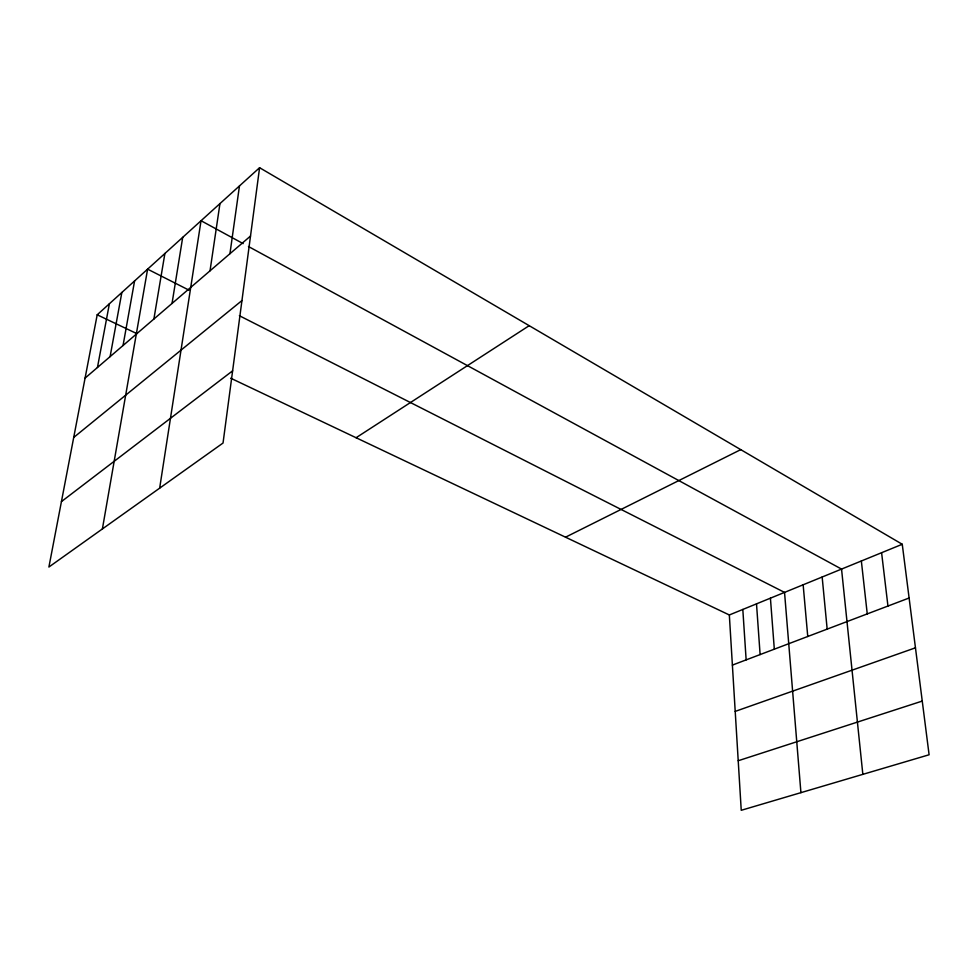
<?xml version="1.0" encoding="UTF-8"?>
<svg xmlns="http://www.w3.org/2000/svg" width="978" height="978" viewBox="0 0 978 978"><rect width="100%" height="100%" fill="white"/><g stroke="black" fill="none" stroke-linecap="round" stroke-linejoin="round"><path stroke-width="1.47" d="M259.586 167.703L223.033 443.034L48.9 567.032L97.201 314.806L259.586 167.703L902.254 544.269L929.1 754.771L741.238 810.297L729.331 614.966L230.686 378.193M229.94 253.718L239.463 185.93M210.025 270.82L219.952 203.595M159.658 488.169L201.04 220.722L243.131 243.62M172.03 303.449L182.703 237.348M153.888 319.024L164.891 253.473M102.397 528.939L147.605 269.146L188.937 290.124M123.045 345.515L134.585 280.93M110.098 356.628L121.847 292.471M97.445 367.496L109.389 303.755M85.074 378.119L250.515 236.053M73.705 437.459L241.957 300.552M61.431 501.604L232.63 370.821M356.09 437.728L529.196 325.674M565.529 537.191L740.737 449.635M729.331 614.966L902.254 544.269M732.388 665.101L909.112 598.01M735.211 711.397L915.457 647.815M738.219 760.737L922.254 701.079M97.201 314.806L136.932 333.669M239.365 315.711L784.539 592.399L800.921 792.657M248.461 246.517L841.545 569.086L862.84 774.356M881.594 552.717L887.951 606.054M861.349 560.993L867.254 613.903M822.156 577.02L827.168 629.123M803.146 584.783L807.755 636.495M770.419 598.169L774.319 649.184M756.507 603.854L760.114 654.575M742.815 609.453L746.141 659.881"/></g></svg>
